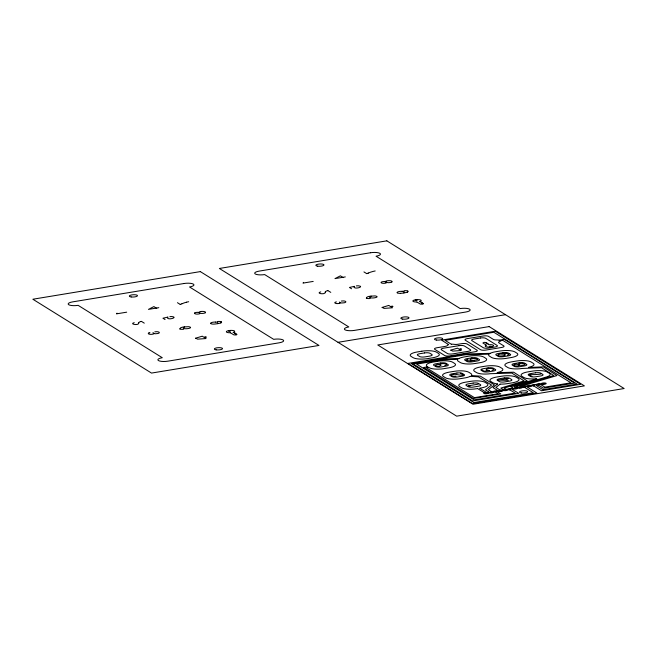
<?xml version="1.0" encoding="UTF-8"?>
<svg xmlns="http://www.w3.org/2000/svg" width="657" height="657" viewBox="0 0 657 657"><rect width="100%" height="100%" fill="white"/><g stroke="black" fill="none" stroke-linecap="round" stroke-linejoin="round"><path stroke-width="0.99" d="M138.693 322.866L138.693 323.121A7.572 2.111 -3 0 1 138.397 323.86C137.083 325.461 129.183 323.942 134.233 322.644M325.207 292.094L325.207 292.357A7.572 2.111 -3 0 1 324.903 293.088C323.244 294.665 315.73 293.203 320.747 291.88M496.569 391.547L494.959 391.572L496.593 391.482M510.974 389.141L509.347 389.215L510.982 389.108M514.135 388.394L515.77 388.312L514.152 388.443M544.546 383.581L542.912 383.663L544.546 383.565M167.486 317.602L167.617 317.405A5.149 1.437 -3 0 1 167.798 317.2L167.814 317.183M354 286.838L354.131 286.633A5.149 1.437 -3 0 1 354.312 286.427L354.328 286.419M117.003 313.151L116.486 313.865L126.686 312.182M303.518 282.387L302.992 283.101L313.2 281.418M497.538 384L493.021 387.614L498.088 390.759M500.026 384.173L495.912 387.458L500.051 390.028M217.368 323.679L217.631 323.4A11.169 3.113 -3 0 0 217.746 322.62L217.631 322.48A3.121 0.871 -3 0 0 215.677 322.037M403.841 292.932L404.145 292.636A11.169 3.113 -3 0 0 404.26 291.856L404.112 291.692A3.121 0.871 -3 0 0 402.191 291.273M220.826 322.874L221.335 322.603A3.113 0.871 -3 0 0 221.557 322.201L221.245 321.873M407.34 292.102L407.849 291.839A3.113 0.871 -3 0 0 408.071 291.437L407.759 291.1M181.907 303.797L183.525 303.148A9.379 2.62 -3 0 1 184.477 302.795L186.473 302.212M368.372 273.049L367.698 273.32M181.775 303.854L181.233 304.068A4.845 1.355 -3 0 1 180.478 304.339A2.324 0.649 -3 0 1 180.24 304.396M368.462 273.008L370.039 272.376A9.379 2.62 -3 0 1 370.991 272.031L372.987 271.448A11.752 3.277 -3 0 1 374.047 271.201L375.188 270.963M149.008 332.918L148.613 333.099A2.842 0.797 -3 0 0 148.277 333.469L148.622 333.92A3.252 0.903 -3 0 0 150.149 334.323A2.743 0.764 -3 0 0 152.761 334.167L153.065 334.093A2.193 0.616 -3 0 0 153.779 333.789L153.869 333.444A10.29 2.874 -3 0 1 153.434 333.206M536.728 378.867L510.809 386.759L512.862 388.041M516.673 386.62L553.761 375.541L541.549 367.715L522.258 368.454A11.268 3.145 -3 0 1 507.672 367.452L505.709 366.228A11.268 3.145 -3 0 1 511.762 361.818L516.476 361.038A11.268 3.145 -3 0 1 531.193 362.023L533.164 363.247A11.268 3.145 -3 0 1 528.532 367.386M519.859 386.645L556.931 375.574L543.339 366.861L528.581 367.509M444.781 365.423L446.234 364.972A2.743 0.764 -3 0 0 446.604 364.643L446.489 364.29A5.215 1.454 -3 0 0 446.251 364.109A4.147 1.158 -3 0 0 444.148 363.617L443.828 363.6A2.677 0.747 -3 0 0 441.964 363.691L440.067 364.192A1.643 0.46 -3 0 0 439.903 364.339L440.083 364.725A10.29 2.874 -3 0 0 440.436 364.98M167.937 317.101L162.928 318.218L165.055 319.548M354.452 286.337L349.442 287.454L351.569 288.776M339.267 303.403L339.579 303.329A2.193 0.616 -3 0 0 340.293 303.025L339.357 302.064M458.964 358.5L442.654 359.009L413.097 363.888L472.638 400.951L518.792 393.329L512.271 389.47M188.674 301.735L187.532 301.965A11.752 3.277 -3 0 0 186.473 302.212M500.33 340.835L502.802 340.383L570.966 382.801L544.908 387.154L541.023 384.731M500.133 384.131L500.314 384.115A11.268 3.145 -3 0 0 507.434 383.622L512.156 382.85A11.268 3.145 -3 0 0 518.209 378.44L516.246 377.217A11.268 3.145 -3 0 0 501.529 376.231L496.807 377.011A11.268 3.145 -3 0 0 490.754 381.421L492.725 382.645A11.268 3.145 -3 0 0 497.431 383.918M470.281 376.33L478.345 376.839L491.551 385.059L485.433 389.839L488.89 391.991M427.576 366.852L423.593 367.509L473.319 398.462L500.806 393.929L497.694 391.868A2.48 0.69 -3 0 0 496.84 390.849A2.48 0.69 -3 0 0 493.35 391.506A2.48 0.69 -3 0 0 495.863 392.213L498.162 393.74L474.42 397.657L426.27 367.69L428.561 367.337M479.906 388.164L481.006 387.983A11.268 3.145 -3 0 0 487.059 383.573L485.096 382.349A11.268 3.145 -3 0 0 470.379 381.372L465.657 382.152A11.268 3.145 -3 0 0 459.604 386.554L461.575 387.778A11.268 3.145 -3 0 0 476.292 388.763L477.565 388.574M141.263 321.413L141.28 321.413A2.957 0.829 -3 0 0 140.894 321.503L140.746 321.536A5.749 1.601 -3 0 0 138.799 322.768M327.777 290.649L327.794 290.649A2.957 0.829 -3 0 0 327.408 290.731L327.211 290.78A5.749 1.601 -3 0 0 325.305 291.995M490.073 353.367L465.189 353.983L407.89 363.436L472.432 403.603L536.818 392.985L526.971 386.858A2.48 0.69 -3 0 0 524.886 386.078A2.48 0.69 -3 0 0 522.069 386.866A2.48 0.69 -3 0 0 524.631 387.466L524.754 387.474M158.797 307.673L148.457 309.381L153.878 306.589L156.744 308.379M345.311 276.909L334.971 278.617L340.392 275.825L343.258 277.607M338.018 342.313L505.496 314.687M508.395 378.407L498.055 380.116L508.288 380.321L505.43 378.539M478.288 384.164L468.08 385.848L470.207 386.127M463.341 374.999L463.325 374.999A2.957 0.829 -3 0 1 462.881 375.048L462.7 375.065A5.749 1.601 -3 0 1 458.29 374.827L457.477 374.679A10.027 2.8 -3 0 0 456.508 374.474A5.355 1.495 -3 0 0 455.416 374.342L454.701 374.318A1.938 0.542 -3 0 0 454.299 374.334A3.416 0.953 -3 0 0 453.207 374.457A3.006 0.838 -3 0 0 452.213 374.695A2.694 0.747 -3 0 0 451.638 374.966A3.014 0.838 -3 0 0 451.4 375.336A4.895 1.363 -3 0 0 452.024 375.878A3.375 0.944 -3 0 0 452.624 376.067A4.591 1.281 -3 0 0 453.642 376.223A2.431 0.682 -3 0 0 454.784 376.239L456.106 376.124M540.859 374.071L539.602 374.235A11.752 3.277 -3 0 1 538.354 374.367L535.71 374.547A9.379 2.62 -3 0 1 534.272 374.597L530.519 374.654A4.845 1.355 -3 0 0 529.485 374.695L529.435 374.704A2.324 0.649 -3 0 0 529.197 374.72L531.891 376.445M341.344 301.046L343.34 300.931A2.743 0.764 -3 0 1 344.383 301.021L345.204 301.259A5.215 1.454 -3 0 1 345.533 301.423A4.065 1.133 -3 0 1 345.713 302.105A4.147 1.158 -3 0 1 345.557 302.261L345.418 302.351A2.677 0.747 -3 0 1 344.096 302.787L341.73 302.992A1.643 0.46 -3 0 1 341.254 302.951L340.383 302.672A10.29 2.874 -3 0 1 339.94 302.434L339.883 302.392M154.83 331.818L156.826 331.695A2.743 0.764 -3 0 1 157.869 331.793L158.69 332.023A5.215 1.454 -3 0 1 159.019 332.187A4.065 1.133 -3 0 1 159.06 333L158.904 333.124A2.677 0.747 -3 0 1 157.581 333.551L155.216 333.756A1.643 0.46 -3 0 1 154.748 333.715L152.843 332.836M416.908 301.982L420.431 304.134L422.763 304.207L423.51 303.575L422.106 303.427L422.706 302.951L421.162 302.852L421.843 302.351L419.568 301.62A4.205 1.174 -3 0 0 419.552 299.74A4.205 1.174 -3 0 0 413.105 300.577A4.205 1.174 -3 0 0 416.71 301.99M230.295 332.754L233.917 334.898L236.249 334.98L236.996 334.339L235.6 334.191L236.192 333.715L234.648 333.625L235.337 333.124L233.054 332.385A4.205 1.174 -3 0 0 233.038 330.504A4.205 1.174 -3 0 0 226.591 331.35A4.205 1.174 -3 0 0 230.196 332.754M451.384 344.211L451.441 344.211A4.098 1.142 -3 0 1 454.003 344.317A4.098 1.142 -3 0 0 458.06 344.268L461.789 343.652A4.098 1.142 -3 0 1 467.143 344.013L477.048 350.181A4.098 1.142 -3 0 1 474.847 351.782L450.053 355.872A4.098 1.142 -3 0 1 444.707 355.519L434.794 349.352A4.098 1.142 -3 0 1 436.995 347.742L444.986 346.428A4.098 1.142 -3 0 0 447.466 345.401A4.098 1.142 -3 0 1 448.674 344.662L441.553 340.121L495.288 331.21L580.607 384.312L541.508 390.751L533.747 385.93M457.683 359.305L443.114 359.749L416.612 364.126L474.083 399.891L515.236 393.108L509.799 389.888M497.283 372.683L513.634 372.199L527.226 380.912L504.018 388.123L505.759 389.207M505.833 353.4L506.81 353.425A3.113 0.871 -3 0 1 507.96 353.606L508.625 353.877M499.131 340.195L504.239 339.316L574.563 383.088L543.38 388.164L538.535 385.142M501.611 353.836L502.638 353.934A11.169 3.113 -3 0 1 504.675 354.353L505.011 354.484A3.121 0.871 -3 0 1 504.954 355.232M509.701 389.864L509.627 389.856A2.48 0.69 -3 0 1 507.812 389.043A2.48 0.69 -3 0 1 511.203 388.476A2.48 0.69 -3 0 1 512.279 389.412M536.654 378.76L536.523 378.76A11.268 3.145 -3 0 1 523.875 377.504L521.904 376.28A11.268 3.145 -3 0 1 527.957 371.87L532.679 371.09A11.268 3.145 -3 0 1 547.388 372.076L549.359 373.299A11.268 3.145 -3 0 1 545.244 377.323L514.02 386.801L515.343 387.63M538.444 385.117L538.37 385.109A2.48 0.69 -3 0 1 536.588 384.288A2.48 0.69 -3 0 1 539.997 383.729A2.48 0.69 -3 0 1 541.039 384.673M533.574 385.897L533.648 385.905A2.48 0.69 -3 0 1 531.792 385.084A2.48 0.69 -3 0 1 535.2 384.517A2.48 0.69 -3 0 1 536.243 385.462L542.961 389.7L577.084 384.074L493.842 332.261L445.076 340.359L451.211 344.178M505.874 389.24L505.923 389.24A2.48 0.69 -3 0 1 507.705 390.061A2.48 0.69 -3 0 1 504.297 390.619A2.48 0.69 -3 0 1 503.254 389.683M491.485 391.613L491.543 391.613A2.48 0.69 -3 0 1 493.317 392.434A2.48 0.69 -3 0 1 489.917 392.993A2.48 0.69 -3 0 1 488.874 392.057M488.841 354.164L465.616 354.731L411.413 363.674L473.878 402.552L533.295 392.746L524.869 387.499M515.482 387.655L515.515 387.663A2.48 0.69 -3 0 1 517.297 388.476A2.48 0.69 -3 0 1 513.889 389.043A2.48 0.69 -3 0 1 512.846 388.098M520.106 386.866L520.155 386.866A2.48 0.69 -3 0 1 522.134 387.638A2.48 0.69 -3 0 1 518.833 388.262A2.48 0.69 -3 0 1 517.56 387.351L516.607 386.694M486.533 392.401L486.591 392.401A2.48 0.69 -3 0 1 488.529 393.223A2.48 0.69 -3 0 1 484.997 393.773A2.48 0.69 -3 0 1 484.242 392.771M500.174 390.061L500.297 390.061A2.48 0.69 -3 0 1 503.048 390.587A2.48 0.69 -3 0 1 500.511 391.432A2.48 0.69 -3 0 1 498.105 390.792M471.512 375.566L480.398 376.157L494.45 384.903L488.323 389.683L491.37 391.58M384.797 281.631L384.682 281.615A1.856 0.517 -3 0 0 383.31 281.598L382.9 281.648A2.768 0.772 -3 0 0 381.15 282.264A3.466 0.969 -3 0 0 382.924 283.282A2.751 0.764 -3 0 0 385.248 283.2L385.881 283.06A1.757 0.493 -3 0 0 386.291 282.888L386.086 282.075A19.751 5.511 -3 0 1 385.725 281.648M198.283 312.404L198.168 312.387A1.856 0.517 -3 0 0 196.796 312.362L196.386 312.42A2.768 0.772 -3 0 0 194.636 313.028M523.062 365.185A4.262 1.191 -3 0 1 522.529 365.267L521.559 365.349A1.889 0.526 -3 0 1 520.484 365.292L519.851 365.12A19.751 5.511 -3 0 1 518.981 364.775L517.026 364.249A1.757 0.493 -3 0 0 516.345 364.257L515.622 364.339A2.751 0.764 -3 0 0 514.012 364.898M466.733 360.578L470.699 361.005L477.269 359.675A2.998 0.838 -3 0 0 477.549 359.338L477.13 358.845A3.269 0.912 -3 0 0 475.208 358.443A4.09 1.142 -3 0 0 472.399 358.64A3.819 1.068 -3 0 0 470.387 359.223A3.137 0.879 -3 0 0 470.338 359.962M486.344 345.155L482.887 343.003L484.028 342.354L486.098 342.527L485.663 342.979L487.215 343.094L486.558 343.554L488.225 343.668L487.831 344.096L488.775 344.687A4.205 1.174 -3 0 1 493.53 345.779A4.205 1.174 -3 0 1 487.658 346.978A4.205 1.174 -3 0 1 486.164 345.221M363.953 271.924L366.705 273.632M481.885 369.883L484.012 371.205L489.703 370.548A4.952 1.38 -3 0 1 488.816 370.458L488.151 370.367A3.909 1.092 -3 0 1 487.576 370.261A8.418 2.349 -3 0 1 486.607 369.981L486.32 369.727A4.656 1.298 -3 0 1 486.254 369.439A2.053 0.575 -3 0 1 486.509 369.193L486.574 369.16A3.63 1.01 -3 0 1 488.233 368.676A5.576 1.552 -3 0 1 489.268 368.536A2.932 0.821 -3 0 1 490.393 368.47L491.05 368.495A7.128 1.987 -3 0 1 491.51 368.52A4.443 1.24 -3 0 1 492.413 368.626A2.694 0.747 -3 0 1 492.816 368.725L493.169 368.848A4.591 1.281 -3 0 1 493.785 369.448A2.538 0.706 -3 0 1 493.456 369.801A3.531 0.986 -3 0 1 492.783 370.096A5.084 1.421 -3 0 1 491.962 370.302M503.27 389.617L500.831 388.098L524.064 380.879L511.844 373.053L490.426 373.702A11.268 3.145 -3 0 1 476.522 372.593L474.559 371.369A11.268 3.145 -3 0 1 480.612 366.959L485.326 366.179A11.268 3.145 -3 0 1 500.043 367.164L502.014 368.388A11.268 3.145 -3 0 1 497.209 372.56M327.933 290.608L330.791 292.381M460.656 373.209L463.505 374.983M479.791 388.262L486.402 392.377M441.036 365.349L439.147 364.553A2.193 0.616 -3 0 0 437.956 364.553L437.595 364.594A2.743 0.764 -3 0 0 435.681 365.185A3.252 0.903 -3 0 0 435.821 365.818L436.765 366.171A2.842 0.797 -3 0 0 437.907 366.294L438.589 366.294A5.371 1.495 -3 0 0 439.755 366.204M477.688 388.607L484.275 392.705M427.707 366.762L427.206 366.45A11.268 3.145 -3 0 1 433.259 362.04L437.981 361.268A11.268 3.145 -3 0 1 452.698 362.245L454.66 363.469A11.268 3.145 -3 0 1 448.608 367.879L443.894 368.659A11.268 3.145 -3 0 1 429.177 367.674L428.676 367.37M177.439 302.688L180.19 304.405M141.419 321.372L144.277 323.154M366.409 298.138C366.622 295.765 372.494 296.217 374.818 295.913A2.998 0.838 -3 0 1 375.82 296.036L376.847 296.43A3.269 0.912 -3 0 1 376.74 297.161A4.09 1.142 -3 0 1 374.621 297.785A3.819 1.068 -3 0 1 371.969 297.966A3.137 0.879 -3 0 1 370.055 297.555M179.895 328.902C180.108 326.537 185.98 326.989 188.313 326.677A2.998 0.838 -3 0 1 189.315 326.8L190.341 327.202A3.269 0.912 -3 0 1 190.226 327.933A4.09 1.142 -3 0 1 188.107 328.549A3.819 1.068 -3 0 1 185.455 328.738A3.137 0.879 -3 0 1 183.541 328.319A3.991 1.117 -3 0 1 183.5 327.621M200.911 311.533A4.262 1.191 -3 0 0 200.385 311.623L199.605 311.829A1.889 0.526 -3 0 0 199.145 312.149L199.219 312.412A19.751 5.511 -3 0 0 199.58 312.839L199.777 313.652A1.757 0.493 -3 0 1 199.367 313.824L198.734 313.964A2.751 0.764 -3 0 1 196.386 314.062A3.466 0.969 -3 0 1 194.702 313.028M354.066 287.462C355.93 289.302 364.578 286.468 358.492 285.803A3.531 0.986 -3 0 0 357.301 285.82A5.084 1.421 -3 0 0 356.365 285.91M167.551 318.226C169.473 320.09 178.072 317.183 171.978 316.575A3.531 0.986 -3 0 0 170.787 316.584A5.084 1.421 -3 0 0 169.851 316.674M385.733 281.639L385.659 281.377A1.889 0.526 -3 0 1 386.119 281.065L386.899 280.859A4.262 1.191 -3 0 1 387.425 280.769A3.728 1.043 -3 0 1 391.055 280.868A3.728 1.043 -3 0 1 391.744 281.894M498.647 354.501A7.974 2.226 -3 0 1 501.636 353.852A9.124 2.546 -3 0 1 505.833 353.376M504.757 355.215A3.77 1.051 -3 0 1 501.529 355.979A3.77 1.051 -3 0 1 498.096 355.626M498.211 355.601A4.64 1.298 -3 0 1 497.965 355.429L497.858 355.306A3.047 0.854 -3 0 1 498.072 354.813L498.285 354.681A3.909 1.092 -3 0 1 498.688 354.517M508.723 353.86A3.203 0.895 -3 0 1 507.344 355.059M474.51 360.479A6.603 1.84 -3 0 1 472.063 360.389M472.079 360.381A3.991 1.117 -3 0 1 470.297 359.97M466.634 360.594A3.219 0.895 -3 0 1 468.022 359.387M518.923 364.783A6.127 1.708 -3 0 1 519.383 365.366L519.309 365.407A1.856 0.517 -3 0 1 518.562 365.777L518.192 365.85A2.768 0.772 -3 0 1 515.63 365.957A3.466 0.969 -3 0 1 514.07 364.898M518.989 364.775A15.201 4.238 -3 0 1 518.521 364.224L518.545 364.027A2.02 0.567 -3 0 1 519.087 363.699L519.942 363.493A3.31 0.92 -3 0 1 522.824 363.329M522.709 363.403A3.728 1.043 -3 0 1 524.918 364.183A3.728 1.043 -3 0 1 523.153 365.218M457.814 359.379A11.268 3.145 -3 0 0 458.356 361.309L460.327 362.541A11.268 3.145 -3 0 0 475.044 363.518L479.758 362.738A11.268 3.145 -3 0 0 485.81 358.336L483.848 357.112A11.268 3.145 -3 0 0 469.131 356.127L464.409 356.907A11.268 3.145 -3 0 0 459.054 358.467M488.972 354.23A11.268 3.145 -3 0 0 489.506 356.176L491.477 357.4A11.268 3.145 -3 0 0 506.186 358.385L510.908 357.605A11.268 3.145 -3 0 0 516.96 353.195L514.989 351.971A11.268 3.145 -3 0 0 500.281 350.986L495.559 351.766A11.268 3.145 -3 0 0 490.196 353.335M471.373 375.492A11.268 3.145 -3 0 0 470.864 373.521L468.893 372.297A11.268 3.145 -3 0 0 454.184 371.32L449.462 372.092A11.268 3.145 -3 0 0 443.409 376.502L445.38 377.726A11.268 3.145 -3 0 0 460.089 378.711L464.811 377.931A11.268 3.145 -3 0 0 470.19 376.354M500.207 340.901A4.098 1.142 -3 0 1 499.369 341.656A4.098 1.142 -3 0 0 498.844 342.814L503.763 345.878A4.098 1.142 -3 0 1 501.562 347.479L485.909 350.066A4.098 1.142 -3 0 1 480.554 349.705L465.271 340.186A4.098 1.142 -3 0 1 467.472 338.585L483.125 336.006A4.098 1.142 -3 0 1 488.471 336.359L493.391 339.423A4.098 1.142 -3 0 0 496.643 339.956A4.098 1.142 -3 0 1 499.057 340.178M400.376 293.342A7.974 2.226 -3 0 0 403.768 292.94A9.124 2.546 -3 0 0 407.422 292.127M397.198 292.833A3.77 1.051 -3 0 1 398.298 291.733A3.77 1.051 -3 0 1 402.117 291.33M397.329 292.817A4.64 1.298 -3 0 0 397.616 292.981L398.019 293.121A3.047 0.854 -3 0 0 399.259 293.309L399.702 293.326A3.909 1.092 -3 0 0 400.368 293.326M404.006 290.747A3.203 0.895 -3 0 1 407.866 291.084M384.838 281.623A6.127 1.708 -3 0 1 386.037 282.083M386.102 282.067A15.201 4.238 -3 0 0 387.219 282.51L387.745 282.617A2.02 0.567 -3 0 0 388.895 282.666L389.905 282.567A3.31 0.92 -3 0 0 391.999 281.91M366.754 273.624A2.324 0.649 -3 0 0 366.951 273.575L366.984 273.567A4.845 1.355 -3 0 0 367.698 273.32M371.164 296.159A6.603 1.84 -3 0 0 369.973 296.857A3.991 1.117 -3 0 0 370.014 297.555M370.187 298.492A3.219 0.895 -3 0 1 366.31 298.147M183.467 327.621A6.603 1.84 -3 0 1 184.65 326.931M183.673 329.256A3.219 0.895 -3 0 1 179.796 328.919M198.324 312.387A6.127 1.708 -3 0 1 199.523 312.847M199.588 312.839A15.201 4.238 -3 0 0 200.705 313.274L201.239 313.389A2.02 0.567 -3 0 0 202.381 313.438L203.399 313.332A3.31 0.92 -3 0 0 205.485 312.675M220.908 322.891A9.124 2.546 -3 0 1 217.262 323.704A7.974 2.226 -3 0 1 213.862 324.106A3.909 1.092 -3 0 1 213.188 324.098L212.753 324.082A3.047 0.854 -3 0 1 211.505 323.893L211.111 323.745A4.64 1.298 -3 0 1 210.815 323.581M210.683 323.597A3.77 1.051 -3 0 1 211.784 322.497A3.77 1.051 -3 0 1 215.603 322.102M217.492 321.511A3.203 0.895 -3 0 1 221.352 321.856M148.999 332.918A5.371 1.495 -3 0 1 149.927 332.672M200.87 311.492A3.728 1.043 -3 0 1 204.541 311.632A3.728 1.043 -3 0 1 205.23 312.658M336.441 301.9A5.371 1.495 -3 0 0 335.513 302.146L335.127 302.327A2.842 0.797 -3 0 0 334.783 302.696L335.136 303.156A3.252 0.903 -3 0 0 336.663 303.55M339.275 303.403A2.743 0.764 -3 0 1 336.655 303.559M204.713 337.156L206.306 337.107L204.738 337.115M228.71 330.997L230.443 330.939L228.718 330.972M391.227 306.392L392.82 306.334L391.227 306.392M415.224 300.233L416.957 300.175L415.224 300.233M459.884 349.122L461.485 349.072L459.9 349.105M489.457 346.428L491.19 346.37L489.457 346.428M485.375 393.124L487.001 393.058L485.375 393.124M490.163 392.336L491.797 392.27L490.171 392.319M499.755 390.751L501.39 390.685L499.78 390.718M504.551 389.962L506.186 389.897L504.56 389.946M518.94 387.589L520.566 387.523L518.94 387.589M523.736 386.792L525.362 386.735L523.752 386.759M528.524 386.004L530.158 385.955L528.548 385.971M533.32 385.216L534.954 385.15L533.344 385.183M538.116 384.419L539.75 384.361L538.124 384.402M450.792 350.148L452.772 351.109L461.214 350.51L457.428 348.153L450.792 350.148M195.63 338.199L197.634 339.152L206.035 338.544L202.249 336.187L195.63 338.199M382.136 307.427L384.148 308.388L392.549 307.78L388.763 305.423L382.136 307.427M200.328 271.604L32.85 299.231L151.504 373.077L318.982 345.451L200.328 271.604M386.842 240.84L219.364 268.467L456.672 416.16L624.15 388.533L386.842 240.84M183.976 283.512L72.599 301.883A7.227 2.02 -3 0 0 68.714 304.717A7.227 2.02 -3 0 0 78.15 305.349L162.295 357.72A7.227 2.02 -3 0 0 158.411 360.545A7.227 2.02 -3 0 0 167.855 361.178L279.241 342.798A7.227 2.02 -3 0 0 283.118 339.973A7.227 2.02 -3 0 0 273.682 339.341L189.536 286.969A7.227 2.02 -3 0 0 193.421 284.144A7.227 2.02 -3 0 0 183.976 283.512M370.491 252.748L259.104 271.119A7.227 2.02 -3 0 0 255.22 273.944A7.227 2.02 -3 0 0 264.664 274.577L348.81 326.948A7.227 2.02 -3 0 0 344.925 329.773A7.227 2.02 -3 0 0 354.369 330.405L465.747 312.034A7.227 2.02 -3 0 0 469.632 309.209A7.227 2.02 -3 0 0 460.196 308.576L376.042 256.205A7.227 2.02 -3 0 0 379.927 253.372A7.227 2.02 -3 0 0 370.491 252.748M489.145 326.595L377.759 344.966L473.024 404.252L584.402 385.881L489.145 326.595M480.39 337.994L474.099 339.028A4.098 1.142 -3 0 0 471.898 340.63L483.281 347.717A4.098 1.142 -3 0 0 488.636 348.079L494.926 347.036A4.098 1.142 -3 0 0 497.127 345.434L485.745 338.347A4.098 1.142 -3 0 0 480.39 337.994M421.819 351.208L417.096 351.988A11.268 3.145 -3 0 0 411.044 356.39L413.015 357.622A11.268 3.145 -3 0 0 427.732 358.599L432.446 357.819A11.268 3.145 -3 0 0 438.498 353.417L436.535 352.185A11.268 3.145 -3 0 0 421.819 351.208M459.062 345.639L443.631 348.185A4.098 1.142 -3 0 0 441.43 349.795L447.433 353.532A4.098 1.142 -3 0 0 452.788 353.885L468.219 351.339A4.098 1.142 -3 0 0 470.42 349.738L464.409 346.001A4.098 1.142 -3 0 0 459.062 345.639M424.578 352.924L419.856 353.696A4.098 1.142 -3 0 0 417.655 355.306L419.626 356.529A4.098 1.142 -3 0 0 424.972 356.882L429.694 356.102A4.098 1.142 -3 0 0 431.895 354.501L429.924 353.277A4.098 1.142 -3 0 0 424.578 352.924M440.74 362.976L436.018 363.756A4.098 1.142 -3 0 0 433.817 365.358L435.788 366.59A4.098 1.142 -3 0 0 441.134 366.943L445.857 366.163A4.098 1.142 -3 0 0 448.058 364.561L446.087 363.337A4.098 1.142 -3 0 0 440.74 362.976M471.89 357.843L467.168 358.623A4.098 1.142 -3 0 0 464.967 360.225L466.938 361.449A4.098 1.142 -3 0 0 472.284 361.802L477.007 361.03A4.098 1.142 -3 0 0 479.208 359.42L477.237 358.196A4.098 1.142 -3 0 0 471.89 357.843M503.032 352.702L498.318 353.482A4.098 1.142 -3 0 0 496.117 355.084L498.08 356.308A4.098 1.142 -3 0 0 503.434 356.669L508.157 355.889A4.098 1.142 -3 0 0 510.358 354.287L508.387 353.064A4.098 1.142 -3 0 0 503.032 352.702M456.935 373.036L452.213 373.808A4.098 1.142 -3 0 0 450.012 375.41L451.983 376.642A4.098 1.142 -3 0 0 457.338 376.995L462.052 376.215A4.098 1.142 -3 0 0 464.253 374.613L462.29 373.39A4.098 1.142 -3 0 0 456.935 373.036M488.085 367.895L483.363 368.676A4.098 1.142 -3 0 0 481.162 370.277L483.133 371.501A4.098 1.142 -3 0 0 488.479 371.854L493.202 371.082A4.098 1.142 -3 0 0 495.403 369.472L493.432 368.248A4.098 1.142 -3 0 0 488.085 367.895M519.235 362.754L514.513 363.535A4.098 1.142 -3 0 0 512.312 365.136L514.283 366.36A4.098 1.142 -3 0 0 519.63 366.721L524.352 365.941A4.098 1.142 -3 0 0 526.553 364.339L524.582 363.116A4.098 1.142 -3 0 0 519.235 362.754M473.139 383.088L468.416 383.86A4.098 1.142 -3 0 0 466.215 385.47L468.186 386.694A4.098 1.142 -3 0 0 473.533 387.047L478.255 386.267A4.098 1.142 -3 0 0 480.456 384.665L478.485 383.442A4.098 1.142 -3 0 0 473.139 383.088M504.28 377.947L499.566 378.728A4.098 1.142 -3 0 0 497.365 380.329L499.328 381.553A4.098 1.142 -3 0 0 504.683 381.914L509.405 381.134A4.098 1.142 -3 0 0 511.606 379.532L509.635 378.301A4.098 1.142 -3 0 0 504.28 377.947M535.43 372.806L530.716 373.587A4.098 1.142 -3 0 0 528.515 375.188L530.478 376.412A4.098 1.142 -3 0 0 535.833 376.773L540.547 375.993A4.098 1.142 -3 0 0 542.756 374.391L540.785 373.168A4.098 1.142 -3 0 0 535.43 372.806M542.419 384.271A2.48 0.69 -3 0 0 546.205 383.516A2.48 0.69 -3 0 0 542.559 383.064A2.48 0.69 -3 0 0 542.419 384.271M528.031 386.645A2.48 0.69 -3 0 0 531.817 385.889A2.48 0.69 -3 0 0 528.171 385.437A2.48 0.69 -3 0 0 528.031 386.645M521.436 392.96A4.098 1.142 -3 0 0 527.686 391.72A4.098 1.142 -3 0 0 521.674 390.964A4.098 1.142 -3 0 0 521.436 392.96M436.412 340.039A4.098 1.142 -3 0 0 442.662 338.807A4.098 1.142 -3 0 0 436.642 338.051A4.098 1.142 -3 0 0 436.412 340.039M402.708 319.105A4.098 1.142 -3 0 0 409.024 317.898A4.098 1.142 -3 0 0 403.086 317.101A4.098 1.142 -3 0 0 402.708 319.105M317.684 266.184A4.098 1.142 -3 0 0 324 264.985A4.098 1.142 -3 0 0 318.062 264.188A4.098 1.142 -3 0 0 317.684 266.184M216.194 349.869A4.098 1.142 -3 0 0 222.518 348.67A4.098 1.142 -3 0 0 216.58 347.873A4.098 1.142 -3 0 0 216.194 349.869M131.17 296.948A4.098 1.142 -3 0 0 137.485 295.749A4.098 1.142 -3 0 0 131.548 294.952A4.098 1.142 -3 0 0 131.17 296.948"/></g></svg>
